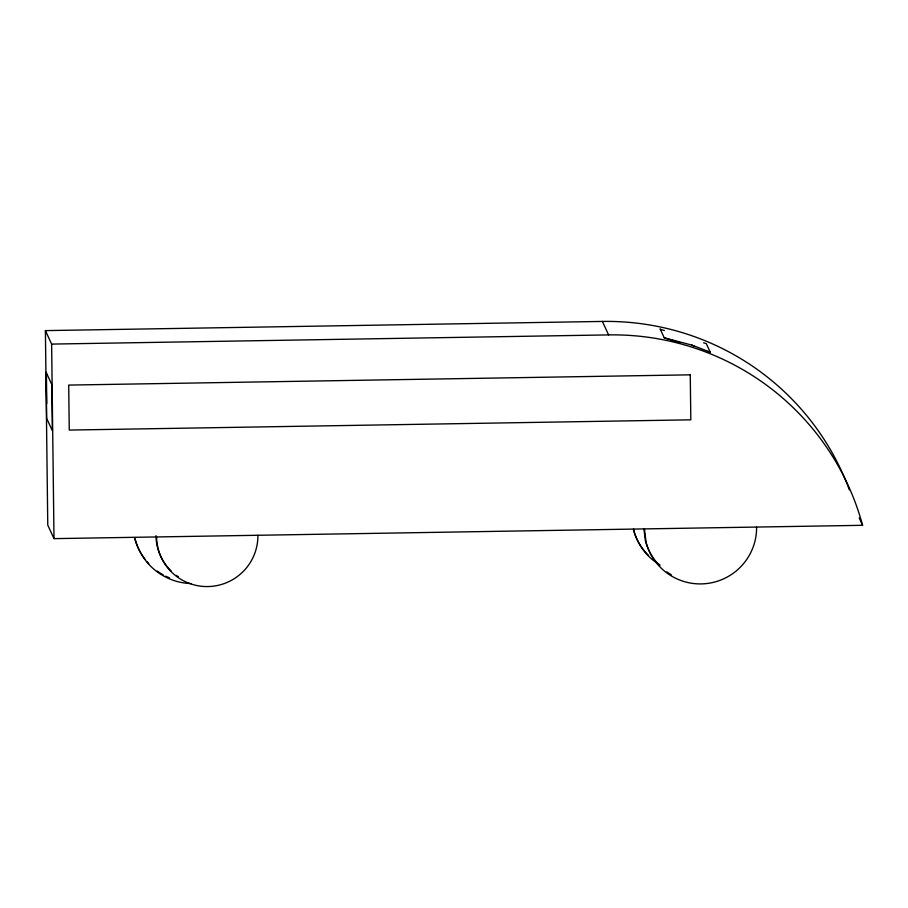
<?xml version="1.0" encoding="UTF-8"?>
<svg xmlns="http://www.w3.org/2000/svg" width="908" height="908" viewBox="0 0 908 908"><rect width="100%" height="100%" fill="white"/><g stroke="black" fill="none" stroke-linecap="round" stroke-linejoin="round"><path stroke-width="1.36" d="M859.206 517.957L862.6 525.312L54.003 538.637L47.772 525.153L45.4 330.614L602.367 321.432A260.04 258.553 -24.8 0 1 849.366 489.9M45.4 330.614L51.631 344.087L608.598 334.904A260.04 258.553 -24.8 0 1 862.6 525.312M660.15 328.934L664.247 337.821L691.828 345.097L710.249 352.191L706.299 343.655L703.598 342.804M660.309 329.286L664.372 330.557M664.247 337.821L680.126 342.781M707.673 351.385L710.249 352.191M691.828 345.097L694.155 346.198M602.367 321.432L608.598 334.904M756.466 527.06L756.602 528.172A56.205 55.887 -24.8 0 1 646.11 542.28L644.442 528.899M643.874 528.638L645.372 540.68A56.205 55.887 -24.8 0 0 659.707 565.798M51.631 344.087L54.003 538.637M46.387 372.643L46.773 403.572M257.895 535.277A50.712 50.417 -24.8 0 1 207.853 586.568A50.712 50.417 -24.8 0 1 156.585 536.946M648.618 555.458A57.125 56.795 -24.8 0 1 633.534 530.215M169.614 577.931A59.871 59.531 -24.8 0 1 165.721 576.171M163.224 574.866A59.871 59.531 -24.8 0 1 157.243 571.064M148.742 563.596A59.871 59.531 -24.8 0 1 146.846 561.473M145.053 559.26A59.871 59.531 -24.8 0 1 134.917 539.148M671.262 574.73A56.205 55.887 -24.8 0 1 666.801 571.847M659.991 564.969A57.125 56.795 -24.8 0 1 633.478 528.955M190.952 583.549A59.871 59.531 -24.8 0 1 134.77 537.627M178.467 576.875A50.712 50.417 -24.8 0 1 176.288 575.343M171.26 571.075A50.712 50.417 -24.8 0 1 155.983 535.641M690.262 374.834L68.713 385.083L69.258 430.074L690.818 419.825L690.262 374.834M51.813 384.583L46.092 372.201L46.66 418.406L52.38 430.789L51.813 384.583"/></g></svg>
